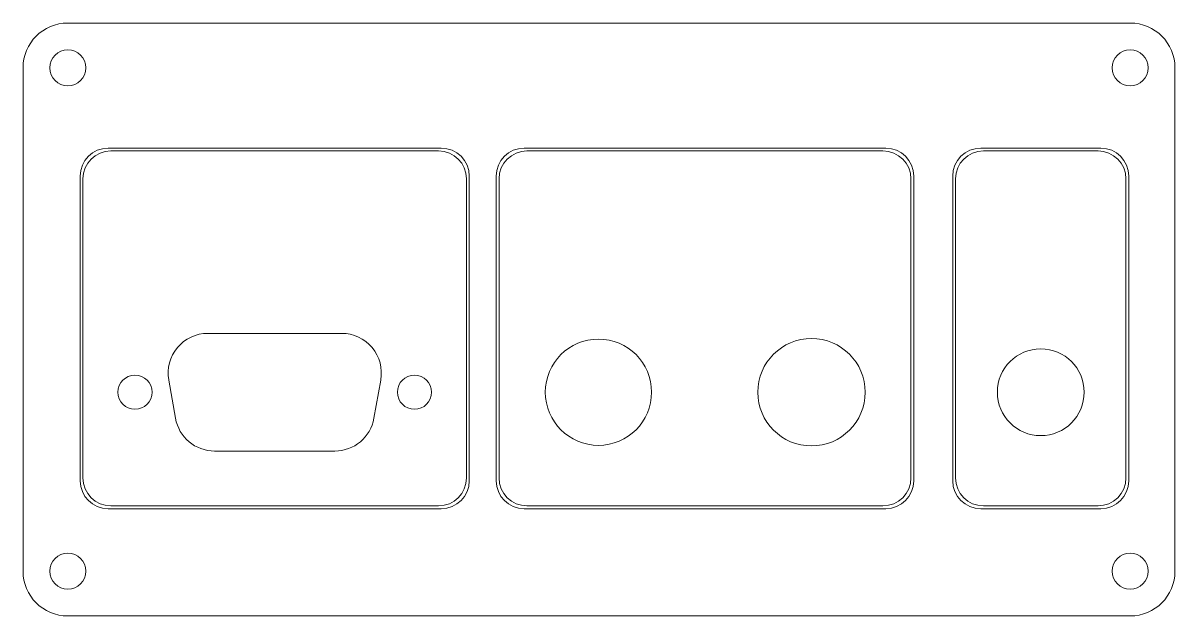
# Model space of a CAD drawing. Header units: millimetres. Extents: x -103 to 0, y 0 to 53.
import ezdxf

# ---------------------------------------------------------------- set-up
doc = ezdxf.new("R2010")
doc.units = ezdxf.units.MM

msp = doc.modelspace()

# ---------------------------------------------------------------- linework, layer by layer
at = {"color": 7, "linetype": 'Continuous', "lineweight": 15}
for p, q in [((-99, 53), (-4, 53)), ((-103, 4), (-103, 49)), ((0, 49), (0, 4)), ((-65.6, 41.82), (-95.39, 41.82)), ((-65.85, 41.57), (-95.14, 41.57)), ((-25.86, 41.82), (-58.19, 41.82)), ((-26.11, 41.57), (-57.94, 41.57)), ((-6.63, 41.82), (-17.37, 41.82)), ((-6.88, 41.57), (-17.12, 41.57)), ((-97.89, 39.32), (-97.89, 12.09)), ((-63.1, 12.09), (-63.1, 39.32)), ((-60.69, 39.32), (-60.69, 12.09)), ((-23.36, 12.09), (-23.36, 39.32)), ((-19.87, 39.32), (-19.87, 12.09)), ((-4.13, 12.09), (-4.13, 39.32)), ((-97.64, 39.07), (-97.64, 12.34)), ((-63.35, 12.34), (-63.35, 39.07)), ((-60.44, 39.07), (-60.44, 12.34)), ((-23.61, 12.34), (-23.61, 39.07)), ((-19.62, 39.07), (-19.62, 12.34)), ((-4.38, 12.34), (-4.38, 39.07)), ((-86.48, 25.26), (-74.51, 25.26)), ((-89.37, 17.68), (-89.97, 21.09)), ((-71.02, 21.09), (-71.62, 17.68)), ((-75.12, 14.74), (-85.87, 14.74)), ((-95.39, 9.59), (-65.6, 9.59)), ((-95.14, 9.84), (-65.85, 9.84)), ((-58.19, 9.59), (-25.86, 9.59)), ((-57.94, 9.84), (-26.11, 9.84)), ((-17.37, 9.59), (-6.63, 9.59)), ((-17.12, 9.84), (-6.88, 9.84)), ((-4, 0), (-99, 0))]:
    msp.add_line(p, q, dxfattribs=at)
for centre, radius in [((-99, 49), 1.61), ((-4, 49), 1.61), ((-51.55, 20), 4.75), ((-32.5, 20), 4.8), ((-12, 20), 3.88), ((-92.99, 20), 1.53), ((-68, 20), 1.53), ((-99, 4), 1.61), ((-4, 4), 1.61)]:
    msp.add_circle(centre, radius, dxfattribs=at)
for centre, radius, start, end in [((-99, 49), 4, 90, 180), ((-4, 49), 4, 0, 90), ((-95.39, 39.32), 2.5, 90, 180), ((-95.14, 39.07), 2.5, 90, 180), ((-65.85, 39.07), 2.5, 0, 90), ((-65.6, 39.32), 2.5, 0, 90), ((-58.19, 39.32), 2.5, 90, 180), ((-57.94, 39.07), 2.5, 90, 180), ((-26.11, 39.07), 2.5, 0, 90), ((-25.86, 39.32), 2.5, 0, 90), ((-17.37, 39.32), 2.5, 90, 180), ((-17.12, 39.07), 2.5, 90, 180), ((-6.88, 39.07), 2.5, 0, 90), ((-6.63, 39.32), 2.5, 0, 90), ((-86.48, 21.71), 3.55, 90, 190), ((-74.51, 21.71), 3.55, 350, 90), ((-85.87, 18.29), 3.55, 190, 270), ((-75.12, 18.29), 3.55, 270, 350), ((-95.39, 12.09), 2.5, 180, 270), ((-95.14, 12.34), 2.5, 180, 270), ((-65.85, 12.34), 2.5, 270, 0), ((-65.6, 12.09), 2.5, 270, 0), ((-58.19, 12.09), 2.5, 180, 270), ((-57.94, 12.34), 2.5, 180, 270), ((-26.11, 12.34), 2.5, 270, 0), ((-25.86, 12.09), 2.5, 270, 0), ((-17.37, 12.09), 2.5, 180, 270), ((-17.12, 12.34), 2.5, 180, 270), ((-6.88, 12.34), 2.5, 270, 0), ((-6.63, 12.09), 2.5, 270, 0), ((-99, 4), 4, 180, 270), ((-4, 4), 4, 270, 0)]:
    msp.add_arc(centre, radius, start, end, dxfattribs=at)

doc.saveas('drawing.dxf')
